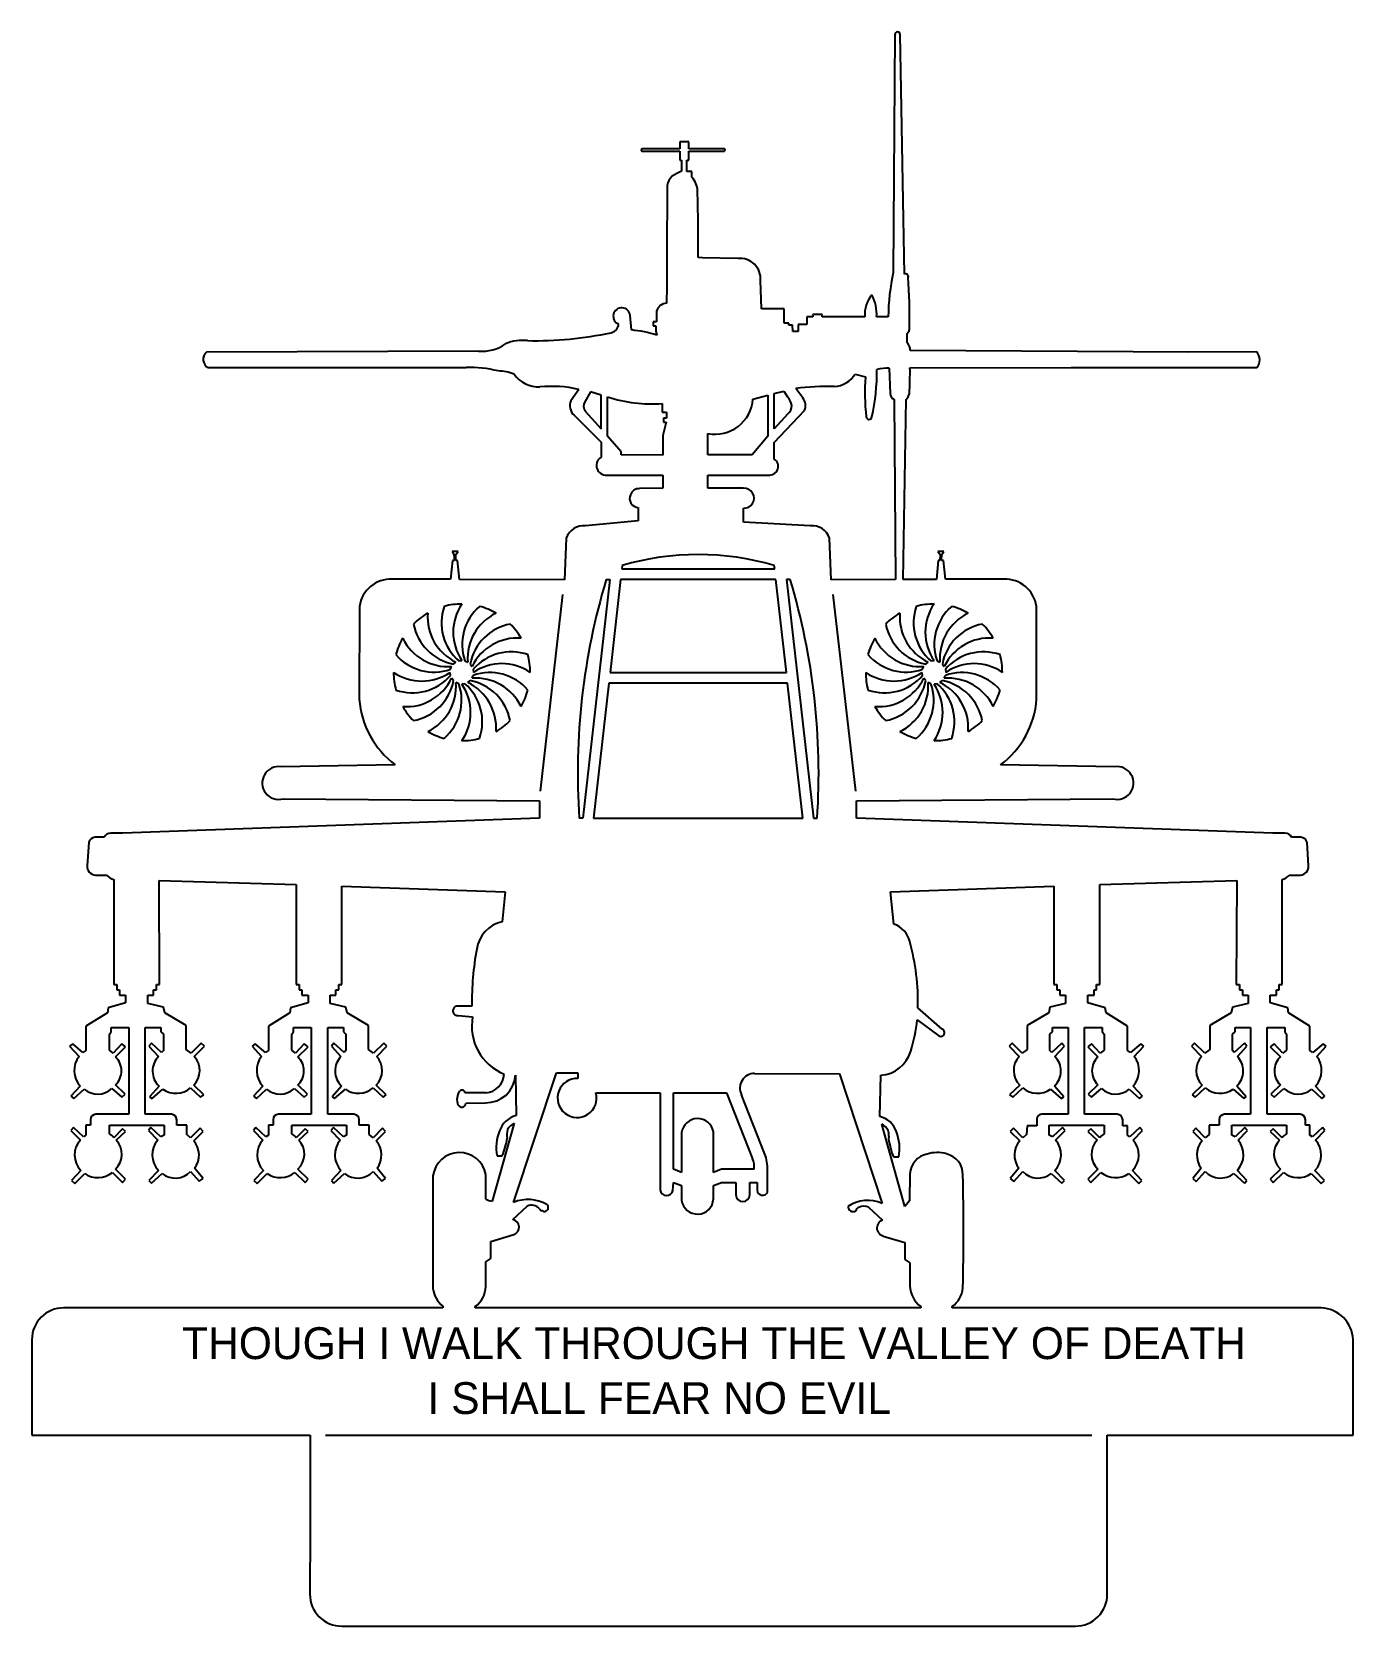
# Model space of a CAD drawing. Extents: x 0 to 10.4, y 0 to 12.5.
import ezdxf

# ---------------------------------------------------------------- set-up
doc = ezdxf.new("R2010")
doc.units = 0
doc.layers.add('WHITE', color=7, linetype='CONTINUOUS')
doc.layers.add('YELLOW', color=2, linetype='CONTINUOUS')

msp = doc.modelspace()

# ---------------------------------------------------------------- linework, layer by layer
at = {"layer": 'WHITE', "linetype": 'CONTINUOUS'}
for p, q in [((6.780213, 12.503669), (6.767931, 10.635197)), ((6.855704, 10.622298), (6.822053, 12.50395)), ((5.160535, 11.660712), (5.090709, 11.660712)), ((5.090709, 11.660712), (5.090709, 11.60715)), ((5.160535, 11.60715), (5.160535, 11.660712)), ((5.090709, 11.60715), (4.792776, 11.60715)), ((4.7943, 11.586679), (5.090709, 11.586679)), ((5.090709, 11.586679), (5.090709, 11.516854)), ((5.441804, 11.60715), (5.160535, 11.60715)), ((5.160535, 11.516854), (5.160535, 11.58724)), ((5.160535, 11.58724), (5.442642, 11.58724)), ((5.105011, 11.429922), (5.067995, 11.412816)), ((5.090709, 11.516854), (5.105011, 11.516854)), ((5.105011, 11.516854), (5.105011, 11.429922)), ((5.144831, 11.42852), (5.144831, 11.516854)), ((5.144831, 11.516854), (5.160535, 11.516854)), ((5.184651, 11.42852), (5.144831, 11.42852)), ((5.184616, 11.38446), (5.184651, 11.42852)), ((4.99227, 11.274565), (4.989476, 10.812987)), ((4.989476, 10.812987), (4.988073, 10.523588)), ((5.23596, 10.752089), (5.235966, 10.770082)), ((5.270195, 10.750246), (5.23596, 10.752089)), ((5.549479, 10.744619), (5.270195, 10.750246)), ((4.988073, 10.523588), (4.986671, 10.394032)), ((5.733443, 10.349725), (5.72475, 10.572102)), ((4.711574, 10.182872), (4.700077, 10.297005)), ((4.906735, 10.32982), (4.90675, 10.245687)), ((5.911513, 10.349725), (5.733443, 10.349725)), ((5.911513, 10.235853), (5.911513, 10.349725)), ((6.135292, 10.285507), (6.089583, 10.285507)), ((6.089583, 10.285507), (6.089583, 10.225777)), ((6.209324, 10.305698), (6.135292, 10.305698)), ((6.135292, 10.305698), (6.135292, 10.285507)), ((6.209324, 10.285507), (6.209324, 10.305698)), ((6.545552, 10.285508), (6.209324, 10.285507)), ((6.728111, 10.285507), (6.636972, 10.285507)), ((4.90675, 10.245687), (4.882634, 10.245687)), ((4.882634, 10.245687), (4.882634, 10.215682)), ((4.882634, 10.215682), (4.902544, 10.215682)), ((4.902544, 10.215682), (4.902544, 10.175861)), ((4.902544, 10.175861), (4.911237, 10.143052)), ((5.947127, 10.235592), (5.911513, 10.235853)), ((5.948529, 10.220168), (5.947127, 10.235592)), ((5.977132, 10.220168), (5.948529, 10.220168)), ((5.978534, 10.171655), (5.977132, 10.220168)), ((6.021159, 10.171655), (5.978534, 10.171655)), ((6.089583, 10.225777), (6.021159, 10.225777)), ((6.021159, 10.225777), (6.021159, 10.171655)), ((6.877857, 10.081919), (6.877857, 10.154549)), ((9.089569, 10.007606), (6.901974, 10.020506)), ((3.510234, 10.017421), (1.37092, 10.008579)), ((9.621255, 10.010691), (9.089569, 10.007606)), ((1.385043, 9.886752), (3.413181, 9.887871)), ((6.467314, 9.836827), (6.548639, 9.813832)), ((6.736522, 9.883634), (6.742412, 9.684276)), ((6.89917, 9.886463), (8.166691, 9.887024)), ((8.166691, 9.887024), (9.623765, 9.886752)), ((4.296826, 9.715684), (4.235693, 9.62707)), ((4.388244, 9.696895), (4.345339, 9.617255)), ((4.472091, 9.671377), (4.388244, 9.696895)), ((4.472091, 9.406375), (4.472091, 9.671377)), ((4.522007, 9.349168), (4.523409, 9.657075)), ((5.665019, 9.638567), (5.783359, 9.671377)), ((5.783359, 9.671377), (5.783359, 9.347766)), ((5.832994, 9.683435), (5.907587, 9.701102)), ((5.832994, 9.406375), (5.832994, 9.683435)), ((5.907587, 9.701102), (5.937032, 9.657075)), ((6.058151, 9.648643), (6.001249, 9.724097)), ((4.348144, 9.544625), (4.472091, 9.406375)), ((4.952459, 9.604355), (4.952459, 9.537334)), ((4.952459, 9.537334), (4.986671, 9.537334)), ((4.986671, 9.537334), (4.986671, 9.4891)), ((5.832994, 9.298131), (6.071075, 9.550233)), ((5.940116, 9.523032), (5.832994, 9.406375)), ((6.773812, 9.637152), (6.784756, 8.22186)), ((6.845609, 8.22214), (6.868323, 9.637165)), ((4.25981, 9.513217), (4.472091, 9.300935)), ((4.982465, 9.459095), (4.956666, 9.355057)), ((4.986671, 9.4891), (4.962555, 9.4891)), ((4.962555, 9.4891), (4.962555, 9.459095)), ((4.962555, 9.459095), (4.982465, 9.459095)), ((4.472091, 9.300935), (4.472091, 9.183998)), ((4.628849, 9.226623), (4.522007, 9.349168)), ((4.956666, 9.355057), (4.956666, 9.1983)), ((5.311403, 9.201104), (5.311403, 9.369359)), ((5.783359, 9.347766), (5.658009, 9.201104)), ((5.83299, 9.166605), (5.832994, 9.298131)), ((4.630251, 9.201104), (4.628849, 9.226623)), ((4.956666, 9.1983), (4.630251, 9.201104)), ((5.658009, 9.201104), (5.311403, 9.201104)), ((4.503499, 9.042944), (4.956666, 9.042944)), ((4.956666, 9.042944), (4.956666, 8.938907)), ((5.311403, 8.938907), (5.311403, 9.042944)), ((5.311403, 9.042944), (5.79766, 9.042944)), ((4.956666, 8.938907), (4.77439, 8.936102)), ((5.590983, 8.938962), (5.311403, 8.938907)), ((4.764294, 8.787758), (4.764294, 8.682318)), ((5.590987, 8.673905), (5.590987, 8.783271)), ((4.764294, 8.682318), (4.350948, 8.643899)), ((6.115382, 8.643898), (5.590987, 8.673905)), ((4.198677, 8.548275), (4.185777, 8.219056)), ((6.280552, 8.219056), (6.267933, 8.548275)), ((3.34927, 8.441433), (3.302158, 8.441433)), ((3.302158, 8.441433), (3.31646, 8.42012)), ((3.31646, 8.42012), (3.319264, 8.373009)), ((3.330762, 8.418718), (3.34927, 8.441433)), ((3.332164, 8.371607), (3.330762, 8.418718)), ((7.164171, 8.441433), (7.11706, 8.441433)), ((7.11706, 8.441433), (7.135848, 8.418718)), ((7.135848, 8.418718), (7.134166, 8.371607)), ((7.147065, 8.373009), (7.14987, 8.42012)), ((7.14987, 8.42012), (7.164171, 8.441433)), ((3.304963, 8.373009), (3.289259, 8.226347)), ((3.319264, 8.373009), (3.304963, 8.373009)), ((3.345063, 8.371607), (3.332164, 8.371607)), ((3.359085, 8.223542), (3.345063, 8.371607)), ((4.637542, 8.333469), (4.634457, 8.305427)), ((4.634457, 8.305427), (5.836079, 8.305427)), ((5.836079, 8.305427), (5.832994, 8.333469)), ((7.121547, 8.371607), (7.107245, 8.223542)), ((7.134166, 8.371607), (7.121547, 8.371607)), ((7.161367, 8.373009), (7.147065, 8.373009)), ((7.177071, 8.226347), (7.161367, 8.373009)), ((3.289259, 8.226347), (2.830483, 8.224945)), ((4.185777, 8.219056), (3.359085, 8.223542)), ((4.540235, 8.221299), (4.328514, 6.346658)), ((4.512192, 8.221299), (4.540235, 8.221299)), ((4.624923, 8.221299), (4.542758, 7.493035)), ((5.845613, 8.221299), (4.624923, 8.221299)), ((5.928058, 7.493035), (5.845613, 8.221299)), ((5.930301, 8.221299), (6.142022, 6.346658)), ((5.958624, 8.221299), (5.930301, 8.221299)), ((6.784756, 8.22186), (6.280552, 8.219056)), ((7.107245, 8.223542), (6.845609, 8.22214)), ((7.635846, 8.224945), (7.177071, 8.226347)), ((3.996378, 6.560342), (4.172597, 8.104642)), ((6.293732, 8.104642), (6.47012, 6.560342)), ((2.573895, 8.01098), (2.572492, 7.283277)), ((7.893837, 7.283277), (7.892435, 8.01098)), ((3.288978, 7.517152), (3.298231, 7.539314)), ((3.313095, 7.558374), (3.33216, 7.573229)), ((3.354598, 7.582491), (3.378408, 7.585558)), ((3.40227, 7.582491), (3.424704, 7.573237)), ((3.443772, 7.558373), (3.458628, 7.539309)), ((3.467883, 7.51715), (3.470974, 7.493035)), ((6.998721, 7.517152), (7.007974, 7.539314)), ((7.022557, 7.558374), (7.041896, 7.573218)), ((7.064059, 7.582491), (7.08815, 7.585558)), ((7.112012, 7.582491), (7.134446, 7.573237)), ((7.153464, 7.558384), (7.168097, 7.539305)), ((7.177339, 7.517163), (7.180714, 7.493035)), ((3.288979, 7.469199), (3.285893, 7.493035)), ((3.313087, 7.427698), (3.298232, 7.446765)), ((3.354598, 7.40386), (3.332164, 7.413114)), ((3.40227, 7.40386), (3.378434, 7.400495)), ((3.424704, 7.413114), (3.443766, 7.427704)), ((3.458622, 7.446772), (3.467889, 7.469199)), ((4.533224, 7.408908), (4.413202, 6.346658)), ((5.937312, 7.408908), (4.533224, 7.408908)), ((4.542758, 7.493035), (5.928058, 7.493035)), ((6.057334, 6.346658), (5.937312, 7.408908)), ((6.998721, 7.469199), (6.995636, 7.493035)), ((7.022557, 7.427696), (7.007975, 7.446765)), ((7.064058, 7.403853), (7.041864, 7.413111)), ((7.112012, 7.40386), (7.088176, 7.400495)), ((7.134446, 7.413114), (7.153508, 7.427703)), ((7.168097, 7.446765), (7.177351, 7.469199)), ((2.8546, 6.767015), (1.958362, 6.751311)), ((8.507962, 6.751355), (7.611729, 6.767014)), ((1.97405, 6.499264), (3.987517, 6.484907)), ((3.987517, 6.484907), (3.987517, 6.346658)), ((6.478813, 6.484907), (8.492545, 6.499209)), ((6.478813, 6.346658), (6.478813, 6.484907)), ((3.987517, 6.346658), (0.715518, 6.228319)), ((4.328514, 6.346658), (4.300471, 6.346656)), ((4.413202, 6.346658), (6.057334, 6.346658)), ((6.142022, 6.346658), (6.170345, 6.346656)), ((9.750812, 6.228319), (6.478813, 6.346658)), ((0.44631, 6.157091), (0.434813, 5.974814)), ((0.568856, 6.198313), (0.496226, 6.196911)), ((0.715518, 6.228319), (0.621295, 6.228319)), ((9.845312, 6.228348), (9.750812, 6.228319)), ((9.970384, 6.196908), (9.897474, 6.198313)), ((10.031476, 5.974811), (10.02002, 6.157091)), ((0.499029, 5.90048), (0.587364, 5.900502)), ((9.878955, 5.900511), (9.9673, 5.900502)), ((0.642887, 5.866287), (0.642888, 5.039877)), ((1.003515, 5.039877), (0.999308, 5.856475)), ((0.999308, 5.856475), (2.076701, 5.82647)), ((2.076701, 5.82647), (2.076701, 5.039877)), ((2.435925, 5.039877), (2.435925, 5.812168)), ((2.435925, 5.812168), (3.719431, 5.76758)), ((3.719431, 5.76758), (3.695595, 5.534267)), ((6.746899, 5.76758), (8.030404, 5.812168)), ((6.772979, 5.514917), (6.746899, 5.76758)), ((8.030404, 5.812168), (8.030404, 5.039877)), ((8.389909, 5.82647), (9.467302, 5.856475)), ((8.389909, 5.039877), (8.389909, 5.82647)), ((9.467302, 5.856475), (9.462815, 5.039877)), ((9.823442, 5.039877), (9.823442, 5.86629)), ((0.642888, 5.039877), (0.667005, 5.039877)), ((0.667005, 5.039877), (0.667005, 4.999777)), ((0.979118, 4.999777), (0.979118, 5.039877)), ((0.979118, 5.039877), (1.003515, 5.039877)), ((2.076701, 5.039877), (2.100818, 5.039877)), ((2.100818, 5.039877), (2.100818, 4.999777)), ((2.412931, 4.999777), (2.412931, 5.039877)), ((2.412931, 5.039877), (2.435925, 5.039877)), ((8.030404, 5.039877), (8.053399, 5.039877)), ((8.053399, 5.039877), (8.053399, 4.999777)), ((8.365512, 4.999777), (8.365512, 5.039877)), ((8.365512, 5.039877), (8.389909, 5.039877)), ((9.462815, 5.039877), (9.487212, 5.039877)), ((9.487212, 5.039877), (9.487212, 4.999777)), ((9.799325, 4.999777), (9.799325, 5.039877)), ((9.799325, 5.039877), (9.823442, 5.039877)), ((0.73683, 4.895739), (0.598581, 4.857321)), ((0.667005, 4.999777), (0.687195, 4.999777)), ((0.687195, 4.999777), (0.687195, 4.95575)), ((0.687195, 4.95575), (0.73683, 4.95575)), ((0.73683, 4.95575), (0.73683, 4.895739)), ((0.910694, 4.891533), (0.910694, 4.95575)), ((0.910694, 4.95575), (0.955001, 4.95575)), ((1.03324, 4.861808), (0.910694, 4.891533)), ((0.955001, 4.95575), (0.955001, 4.999777)), ((0.955001, 4.999777), (0.979118, 4.999777)), ((2.170643, 4.895739), (2.032394, 4.857321)), ((2.100818, 4.999777), (2.120728, 4.999777)), ((2.120728, 4.999777), (2.120728, 4.95575)), ((2.120728, 4.95575), (2.170643, 4.95575)), ((2.170643, 4.95575), (2.170643, 4.895739)), ((2.344507, 4.891533), (2.344507, 4.95575)), ((2.344507, 4.95575), (2.388814, 4.95575)), ((2.467053, 4.861808), (2.344507, 4.891533)), ((2.388814, 4.95575), (2.388814, 4.999777)), ((2.388814, 4.999777), (2.412931, 4.999777)), ((8.121823, 4.891533), (7.999277, 4.861808)), ((8.053399, 4.999777), (8.077796, 4.999777)), ((8.077796, 4.999777), (8.077796, 4.95575)), ((8.077796, 4.95575), (8.121823, 4.95575)), ((8.121823, 4.95575), (8.121823, 4.891533)), ((8.295686, 4.895739), (8.295686, 4.95575)), ((8.295686, 4.95575), (8.345602, 4.95575)), ((8.433936, 4.857321), (8.295686, 4.895739)), ((8.345602, 4.95575), (8.345602, 4.999777)), ((8.345602, 4.999777), (8.365512, 4.999777)), ((9.555636, 4.891533), (9.43309, 4.861808)), ((9.487212, 4.999777), (9.511329, 4.999777)), ((9.511329, 4.999777), (9.511329, 4.95575)), ((9.511329, 4.95575), (9.555636, 4.95575)), ((9.555636, 4.95575), (9.555636, 4.891533)), ((9.729499, 4.895739), (9.729499, 4.95575)), ((9.729499, 4.95575), (9.779415, 4.95575)), ((9.867749, 4.857321), (9.729499, 4.895739)), ((9.779415, 4.95575), (9.779415, 4.999777)), ((9.779415, 4.999777), (9.799325, 4.999777)), ((0.592972, 4.8175), (0.424717, 4.713463)), ((0.598581, 4.857321), (0.592972, 4.8175)), ((1.043335, 4.8175), (1.03324, 4.861808)), ((1.21159, 4.717669), (1.043335, 4.8175)), ((2.026785, 4.8175), (1.85853, 4.713463)), ((2.032394, 4.857321), (2.026785, 4.8175)), ((2.477148, 4.8175), (2.467053, 4.861808)), ((2.645123, 4.717669), (2.477148, 4.8175)), ((3.457486, 4.871622), (3.34927, 4.871622)), ((3.34927, 4.79759), (3.463122, 4.787495)), ((6.956096, 4.763378), (7.125753, 4.638028)), ((7.151272, 4.690748), (6.961705, 4.857321)), ((7.989462, 4.8175), (7.821207, 4.717669)), ((7.999277, 4.861808), (7.989462, 4.8175)), ((8.439544, 4.8175), (8.433936, 4.857321)), ((8.607799, 4.713463), (8.439544, 4.8175)), ((9.422995, 4.8175), (9.25474, 4.717669)), ((9.43309, 4.861808), (9.422995, 4.8175)), ((9.873357, 4.8175), (9.867749, 4.857321)), ((10.041612, 4.713463), (9.873357, 4.8175)), ((0.424717, 4.713463), (0.424717, 4.521091)), ((0.608676, 4.649245), (0.622978, 4.669156)), ((0.608676, 4.525298), (0.608676, 4.649245)), ((0.622978, 4.669156), (0.622978, 4.703367)), ((0.622978, 4.703367), (0.761227, 4.703367)), ((0.761227, 4.703367), (0.761227, 4.020813)), ((0.890784, 4.020813), (0.890784, 4.703367)), ((0.890784, 4.703367), (1.013329, 4.703367)), ((1.013329, 4.703367), (1.013329, 4.669156)), ((1.013329, 4.669156), (1.03324, 4.649245)), ((1.03324, 4.649245), (1.03324, 4.521091)), ((1.21159, 4.530906), (1.21159, 4.717669)), ((1.85853, 4.713463), (1.85853, 4.521091)), ((2.042489, 4.649245), (2.05651, 4.669156)), ((2.042489, 4.525298), (2.042489, 4.649245)), ((2.05651, 4.669156), (2.05651, 4.703367)), ((2.05651, 4.703367), (2.19476, 4.703367)), ((2.19476, 4.703367), (2.19476, 4.020813)), ((2.324597, 4.020813), (2.324597, 4.703367)), ((2.324597, 4.703367), (2.447142, 4.703367)), ((2.447142, 4.703367), (2.447142, 4.669156)), ((2.447142, 4.669156), (2.467053, 4.649245)), ((2.467053, 4.649245), (2.467053, 4.521091)), ((2.645123, 4.530906), (2.645123, 4.717669)), ((7.821207, 4.717669), (7.821207, 4.530906)), ((7.999277, 4.649245), (8.019187, 4.669156)), ((7.999277, 4.521091), (7.999277, 4.649245)), ((8.019187, 4.669156), (8.019187, 4.703367)), ((8.019187, 4.703367), (8.141733, 4.703367)), ((8.141733, 4.703367), (8.141733, 4.020813)), ((8.27157, 4.020813), (8.27157, 4.703367)), ((8.27157, 4.703367), (8.409819, 4.703367)), ((8.409819, 4.703367), (8.409819, 4.669156)), ((8.409819, 4.669156), (8.424121, 4.649245)), ((8.424121, 4.649245), (8.424121, 4.525298)), ((8.607799, 4.521091), (8.607799, 4.713463)), ((9.25474, 4.717669), (9.25474, 4.530906)), ((9.43309, 4.649245), (9.453, 4.669156)), ((9.43309, 4.521091), (9.43309, 4.649245)), ((9.453, 4.669156), (9.453, 4.703367)), ((9.453, 4.703367), (9.575546, 4.703367)), ((9.575546, 4.703367), (9.575546, 4.020813)), ((9.705102, 4.020813), (9.705102, 4.703367)), ((9.705102, 4.703367), (9.843352, 4.703367)), ((9.843352, 4.703367), (9.843352, 4.669156)), ((9.843352, 4.669156), (9.857654, 4.649245)), ((9.857654, 4.649245), (9.857654, 4.525298)), ((10.041612, 4.521091), (10.041612, 4.713463)), ((0.32068, 4.575213), (0.296563, 4.555303)), ((0.296563, 4.555303), (0.370595, 4.475382)), ((0.400601, 4.505387), (0.32068, 4.575213)), ((0.424717, 4.521091), (0.400601, 4.505387)), ((0.638682, 4.501181), (0.608676, 4.525298)), ((0.707105, 4.575213), (0.638682, 4.501181)), ((0.65719, 4.471175), (0.73683, 4.549694)), ((0.73683, 4.549694), (0.707105, 4.575213)), ((0.939297, 4.57942), (0.919387, 4.555303)), ((0.919387, 4.555303), (0.994821, 4.475382)), ((1.019218, 4.505387), (0.939297, 4.57942)), ((1.03324, 4.521091), (1.019218, 4.505387)), ((1.25141, 4.501181), (1.21159, 4.530906)), ((1.331331, 4.57942), (1.25141, 4.501181)), ((1.275527, 4.475382), (1.355448, 4.555303)), ((1.355448, 4.555303), (1.331331, 4.57942)), ((1.754493, 4.575213), (1.730376, 4.555303)), ((1.730376, 4.555303), (1.804408, 4.475382)), ((1.834414, 4.505387), (1.754493, 4.575213)), ((1.85853, 4.521091), (1.834414, 4.505387)), ((2.072214, 4.501181), (2.042489, 4.525298)), ((2.140638, 4.575213), (2.072214, 4.501181)), ((2.090722, 4.471175), (2.170643, 4.549694)), ((2.170643, 4.549694), (2.140638, 4.575213)), ((2.37311, 4.57942), (2.35292, 4.555303)), ((2.35292, 4.555303), (2.428634, 4.475382)), ((2.452751, 4.505387), (2.37311, 4.57942)), ((2.467053, 4.521091), (2.452751, 4.505387)), ((2.685223, 4.501181), (2.645123, 4.530906)), ((2.764864, 4.57942), (2.685223, 4.501181)), ((2.70934, 4.475382), (2.789261, 4.555303)), ((2.789261, 4.555303), (2.764864, 4.57942)), ((7.701466, 4.57942), (7.677349, 4.555303)), ((7.677349, 4.555303), (7.75699, 4.475382)), ((7.781387, 4.501181), (7.701466, 4.57942)), ((7.821207, 4.530906), (7.781387, 4.501181)), ((8.013579, 4.505387), (7.999277, 4.521091)), ((8.0935, 4.57942), (8.013579, 4.505387)), ((8.037695, 4.475382), (8.11341, 4.555303)), ((8.11341, 4.555303), (8.0935, 4.57942)), ((8.325692, 4.575213), (8.295686, 4.549694)), ((8.295686, 4.549694), (8.375607, 4.471175)), ((8.394115, 4.501181), (8.325692, 4.575213)), ((8.424121, 4.525298), (8.394115, 4.501181)), ((8.632196, 4.505387), (8.607799, 4.521091)), ((8.711837, 4.575213), (8.632196, 4.505387)), ((8.661914, 4.475376), (8.736234, 4.555303)), ((8.736234, 4.555303), (8.711837, 4.575213)), ((9.135279, 4.57942), (9.110882, 4.555303)), ((9.110882, 4.555303), (9.190803, 4.475382)), ((9.214919, 4.501181), (9.135279, 4.57942)), ((9.25474, 4.530906), (9.214919, 4.501181)), ((9.447392, 4.505387), (9.43309, 4.521091)), ((9.527032, 4.57942), (9.447392, 4.505387)), ((9.471508, 4.475382), (9.546943, 4.555303)), ((9.546943, 4.555303), (9.527032, 4.57942)), ((9.759505, 4.575213), (9.729499, 4.549694)), ((9.729499, 4.549694), (9.80914, 4.471175)), ((9.827648, 4.501181), (9.759505, 4.575213)), ((9.857654, 4.525298), (9.827648, 4.501181)), ((10.065729, 4.505387), (10.041612, 4.521091)), ((10.14565, 4.575213), (10.065729, 4.505387)), ((10.095729, 4.475378), (10.169767, 4.555303)), ((10.169767, 4.555303), (10.14565, 4.575213)), ((3.783926, 3.328171), (4.12156, 4.347228)), ((3.799618, 4.327319), (3.803839, 4.010998)), ((4.12156, 4.347228), (4.289815, 4.347228)), ((4.289815, 4.347228), (4.289815, 4.30292)), ((5.67848, 4.341339), (6.34477, 4.339937)), ((6.34477, 4.339937), (6.680999, 3.31975)), ((6.661088, 4.003704), (6.669782, 4.327317)), ((0.380677, 4.243177), (0.306658, 4.164671)), ((0.306658, 4.164671), (0.330775, 4.144761)), ((0.330775, 4.144761), (0.410696, 4.219073)), ((0.628563, 4.223305), (0.707105, 4.154856)), ((0.732624, 4.178973), (0.65719, 4.253005)), ((0.707105, 4.154856), (0.732624, 4.178973)), ((0.999028, 4.24319), (0.924996, 4.159062)), ((0.924996, 4.159062), (0.944906, 4.144761)), ((0.944906, 4.144761), (1.029033, 4.219073)), ((1.247201, 4.228892), (1.325442, 4.154856)), ((1.351242, 4.174766), (1.27132, 4.248798)), ((1.325442, 4.154856), (1.351242, 4.174766)), ((1.81449, 4.243177), (1.740191, 4.164671)), ((1.740191, 4.164671), (1.764588, 4.144761)), ((1.764588, 4.144761), (1.844229, 4.219073)), ((2.062395, 4.223284), (2.140638, 4.154856)), ((2.166437, 4.178973), (2.090722, 4.253005)), ((2.140638, 4.154856), (2.166437, 4.178973)), ((2.432841, 4.24319), (2.358809, 4.159062)), ((2.358809, 4.159062), (2.378719, 4.144761)), ((2.378719, 4.144761), (2.462846, 4.219073)), ((2.680721, 4.228906), (2.759255, 4.154856)), ((2.784774, 4.174766), (2.705133, 4.248798)), ((2.759255, 4.154856), (2.784774, 4.174766)), ((3.56716, 4.189068), (3.403392, 4.189068)), ((4.432253, 4.189063), (4.936756, 4.189068)), ((4.936756, 4.189068), (4.936756, 3.426592)), ((5.040793, 3.589519), (5.040793, 4.189068)), ((5.040793, 4.189068), (5.458346, 4.189068)), ((5.458346, 4.189068), (5.663056, 3.671403)), ((5.758955, 3.708698), (5.574722, 4.175047)), ((7.761196, 4.248798), (7.681556, 4.174766)), ((7.681556, 4.174766), (7.707074, 4.154856)), ((7.707074, 4.154856), (7.785593, 4.228888)), ((8.003483, 4.219073), (8.087611, 4.144761)), ((8.107521, 4.159062), (8.033489, 4.24319)), ((8.087611, 4.144761), (8.107521, 4.159062)), ((8.375607, 4.253005), (8.299893, 4.178973)), ((8.299893, 4.178973), (8.325692, 4.154856)), ((8.325692, 4.154856), (8.40393, 4.22328)), ((8.622101, 4.219073), (8.702022, 4.144761)), ((8.726139, 4.164671), (8.652106, 4.24319)), ((8.702022, 4.144761), (8.726139, 4.164671)), ((9.195009, 4.248798), (9.115088, 4.174766)), ((9.115088, 4.174766), (9.140887, 4.154856)), ((9.140887, 4.154856), (9.219126, 4.228888)), ((9.437296, 4.219073), (9.521424, 4.144761)), ((9.541334, 4.159062), (9.467302, 4.24319)), ((9.521424, 4.144761), (9.541334, 4.159062)), ((9.80914, 4.253005), (9.733706, 4.178973)), ((9.733706, 4.178973), (9.759505, 4.154856)), ((9.759505, 4.154856), (9.837743, 4.22328)), ((10.055914, 4.219073), (10.135555, 4.144761)), ((10.159952, 4.164671), (10.085639, 4.24319)), ((10.135555, 4.144761), (10.159952, 4.164671)), ((0.761227, 4.020813), (0.502675, 4.020813)), ((1.095774, 4.020813), (0.890784, 4.020813)), ((2.19476, 4.020813), (1.936769, 4.020813)), ((2.529587, 4.020813), (2.324597, 4.020813)), ((3.408995, 4.109147), (3.564356, 4.111951)), ((8.141733, 4.020813), (7.945155, 4.020813)), ((8.526196, 4.020813), (8.27157, 4.020813)), ((9.575546, 4.020813), (9.371116, 4.020813)), ((9.963935, 4.020813), (9.705102, 4.020813)), ((0.326569, 3.916775), (0.306658, 3.892659)), ((0.306658, 3.892659), (0.380691, 3.818346)), ((0.404807, 3.842743), (0.326569, 3.916775)), ((0.460612, 3.936685), (0.424717, 3.936685)), ((0.424717, 3.936685), (0.424717, 3.857045)), ((0.460612, 3.978749), (0.460612, 3.936685)), ((0.608672, 3.866852), (0.608676, 3.936685)), ((0.608676, 3.936685), (1.039129, 3.936685)), ((0.712714, 3.90696), (0.642888, 3.837135)), ((0.662798, 3.818346), (0.73683, 3.88677)), ((0.73683, 3.88677), (0.712714, 3.90696)), ((0.935091, 3.916775), (0.915181, 3.892659)), ((0.915181, 3.892659), (0.989213, 3.818346)), ((1.013329, 3.842743), (0.935091, 3.916775)), ((1.039129, 3.936685), (1.039129, 3.857045)), ((1.137838, 3.936685), (1.137838, 3.978749)), ((1.217198, 3.936685), (1.137838, 3.936685)), ((1.217198, 3.862653), (1.217198, 3.936685)), ((1.321236, 3.912569), (1.247204, 3.837135)), ((1.27132, 3.812738), (1.345353, 3.88677)), ((1.345353, 3.88677), (1.321236, 3.912569)), ((1.760101, 3.916775), (1.740191, 3.892659)), ((1.740191, 3.892659), (1.814504, 3.818346)), ((1.83862, 3.842743), (1.760101, 3.916775)), ((1.894705, 3.936685), (1.85853, 3.936685)), ((1.85853, 3.936685), (1.85853, 3.857045)), ((1.894705, 3.978749), (1.894705, 3.936685)), ((2.042485, 3.866852), (2.042489, 3.936685)), ((2.042489, 3.936685), (2.472661, 3.936685)), ((2.146527, 3.90696), (2.076701, 3.837135)), ((2.096604, 3.818339), (2.170643, 3.88677)), ((2.170643, 3.88677), (2.146527, 3.90696)), ((2.368623, 3.916775), (2.348713, 3.892659)), ((2.348713, 3.892659), (2.423026, 3.818346)), ((2.447142, 3.842743), (2.368623, 3.916775)), ((2.472661, 3.936685), (2.472661, 3.857045)), ((2.571651, 3.936685), (2.571651, 3.978749)), ((2.651011, 3.936685), (2.571651, 3.936685)), ((2.651011, 3.862653), (2.651011, 3.936685)), ((2.755049, 3.912569), (2.680736, 3.837135)), ((2.705133, 3.812738), (2.779166, 3.88677)), ((2.779166, 3.88677), (2.755049, 3.912569)), ((3.789533, 3.950995), (3.615673, 3.337698)), ((5.354589, 3.564001), (5.354589, 3.883685)), ((6.859349, 3.295353), (6.676793, 3.943976)), ((7.711561, 3.912569), (7.687164, 3.88677)), ((7.687164, 3.88677), (7.761196, 3.812738)), ((7.785593, 3.837135), (7.711561, 3.912569)), ((7.821207, 3.931077), (7.815599, 3.862653)), ((7.895239, 3.931077), (7.821207, 3.931077)), ((7.894679, 3.976225), (7.895239, 3.931077)), ((7.993669, 3.857045), (7.993669, 3.936685)), ((7.993669, 3.936685), (8.424121, 3.936685)), ((8.097706, 3.916775), (8.019187, 3.842743)), ((8.043561, 3.818326), (8.117616, 3.892659)), ((8.117616, 3.892659), (8.097706, 3.916775)), ((8.320083, 3.90696), (8.295686, 3.88677)), ((8.295686, 3.88677), (8.369718, 3.818346)), ((8.389904, 3.837138), (8.320083, 3.90696)), ((8.424121, 3.936685), (8.424121, 3.86686)), ((8.572185, 3.931077), (8.571064, 3.977347)), ((8.607799, 3.931077), (8.572185, 3.931077)), ((8.607799, 3.857045), (8.607799, 3.931077)), ((8.706228, 3.916775), (8.627709, 3.842743)), ((8.652094, 3.818334), (8.726139, 3.892659)), ((8.726139, 3.892659), (8.706228, 3.916775)), ((9.145094, 3.912569), (9.120977, 3.88677)), ((9.120977, 3.88677), (9.195009, 3.812738)), ((9.219126, 3.837135), (9.145094, 3.912569)), ((9.329052, 3.936685), (9.249131, 3.936685)), ((9.249131, 3.936685), (9.249131, 3.862653)), ((9.329052, 3.978749), (9.329052, 3.936685)), ((9.427201, 3.857045), (9.427201, 3.936685)), ((9.427201, 3.936685), (9.857654, 3.936685)), ((9.531239, 3.916775), (9.453, 3.842743)), ((9.477117, 3.818346), (9.551429, 3.892659)), ((9.551429, 3.892659), (9.531239, 3.916775)), ((9.753616, 3.90696), (9.729499, 3.88677)), ((9.729499, 3.88677), (9.803531, 3.818346)), ((9.823437, 3.837138), (9.753616, 3.90696)), ((9.857654, 3.936685), (9.857654, 3.86686)), ((10.005998, 3.936685), (10.005998, 3.978749)), ((10.041612, 3.936685), (10.005998, 3.936685)), ((10.041612, 3.857045), (10.041612, 3.936685)), ((10.139761, 3.916775), (10.061522, 3.842743)), ((10.085639, 3.818346), (10.159952, 3.892659)), ((10.159952, 3.892659), (10.139761, 3.916775)), ((0.424717, 3.857045), (0.404807, 3.842743)), ((1.039129, 3.857045), (1.013329, 3.842743)), ((1.247204, 3.837135), (1.217198, 3.862653)), ((1.85853, 3.857045), (1.83862, 3.842743)), ((2.472661, 3.857045), (2.447142, 3.842743)), ((2.680736, 3.837135), (2.651011, 3.862653)), ((5.104976, 3.877801), (5.105011, 3.564001)), ((6.732312, 3.848352), (6.730884, 3.825636)), ((6.730884, 3.825636), (6.736523, 3.798436)), ((6.736523, 3.798436), (6.745216, 3.760018)), ((6.745216, 3.760018), (6.756714, 3.718795)), ((7.815599, 3.862653), (7.785593, 3.837135)), ((8.019187, 3.842743), (7.993669, 3.857045)), ((8.627709, 3.842743), (8.607799, 3.857045)), ((9.249131, 3.862653), (9.219126, 3.837135)), ((9.453, 3.842743), (9.427201, 3.857045)), ((10.061522, 3.842743), (10.041612, 3.857045)), ((3.655494, 3.694398), (3.695595, 3.694398)), ((6.756714, 3.718795), (6.770735, 3.685985)), ((6.770735, 3.685985), (6.810836, 3.685985)), ((0.384897, 3.580546), (0.310865, 3.500625)), ((0.336383, 3.476508), (0.414902, 3.556149)), ((0.632786, 3.564849), (0.712714, 3.486323)), ((0.73683, 3.51072), (0.65719, 3.590361)), ((0.712714, 3.486323), (0.73683, 3.51072)), ((0.994792, 3.580518), (0.919387, 3.500625)), ((0.939297, 3.480714), (1.023425, 3.556149)), ((1.247176, 3.570477), (1.315628, 3.496418)), ((1.345353, 3.516328), (1.278331, 3.597371)), ((1.315628, 3.496418), (1.345353, 3.516328)), ((1.81871, 3.580546), (1.744397, 3.500625)), ((1.770197, 3.476508), (1.848435, 3.556149)), ((2.066606, 3.564842), (2.146527, 3.486323)), ((2.170643, 3.51072), (2.090722, 3.590361)), ((2.146527, 3.486323), (2.170643, 3.51072)), ((2.428605, 3.580518), (2.35292, 3.500625)), ((2.37311, 3.480714), (2.456957, 3.556149)), ((2.680708, 3.570477), (2.74916, 3.496418)), ((2.779166, 3.516328), (2.711864, 3.597371)), ((2.74916, 3.496418), (2.779166, 3.516328)), ((3.150959, 3.537928), (3.151009, 2.6529)), ((3.56716, 3.353401), (3.56716, 3.548016)), ((5.105011, 3.564001), (5.040793, 3.589519)), ((5.418806, 3.589519), (5.354589, 3.564001)), ((5.522003, 3.5898), (5.418806, 3.589519)), ((5.675948, 3.5898), (5.522003, 3.5898)), ((5.778836, 3.409502), (5.778872, 3.584752)), ((6.899143, 3.553346), (6.896366, 3.341063)), ((7.754466, 3.597371), (7.687164, 3.516328)), ((7.687164, 3.516328), (7.714085, 3.493614)), ((7.714085, 3.493614), (7.785593, 3.57045)), ((8.009372, 3.556149), (8.0935, 3.480714)), ((8.11341, 3.500625), (8.037695, 3.580546)), ((8.375601, 3.590353), (8.295686, 3.51072)), ((8.295686, 3.51072), (8.320083, 3.486323)), ((8.320083, 3.486323), (8.399724, 3.564842)), ((8.617886, 3.556161), (8.696133, 3.476508)), ((8.721932, 3.500625), (8.64762, 3.580546)), ((9.188279, 3.597371), (9.120977, 3.516328)), ((9.120977, 3.516328), (9.147898, 3.493614)), ((9.147898, 3.493614), (9.219126, 3.57045)), ((9.442905, 3.556149), (9.527032, 3.480714)), ((9.546943, 3.500625), (9.471508, 3.580546)), ((9.80914, 3.590361), (9.729499, 3.51072)), ((9.729499, 3.51072), (9.753616, 3.486323)), ((9.753616, 3.486323), (9.833537, 3.564842)), ((10.051427, 3.556149), (10.129946, 3.476508)), ((10.155465, 3.500625), (10.081433, 3.580546)), ((0.310865, 3.500625), (0.336383, 3.476508)), ((0.919387, 3.500625), (0.939297, 3.480714)), ((1.744397, 3.500625), (1.770197, 3.476508)), ((2.35292, 3.500625), (2.37311, 3.480714)), ((5.036587, 3.422386), (5.040793, 3.486323)), ((5.040793, 3.486323), (5.105011, 3.460804)), ((5.105011, 3.460804), (5.105011, 3.346671)), ((5.354584, 3.356206), (5.354589, 3.460804)), ((5.354589, 3.460804), (5.418806, 3.486323)), ((5.418806, 3.486323), (5.531257, 3.486323)), ((5.531257, 3.486323), (5.531257, 3.389015)), ((5.639725, 3.389015), (5.639781, 3.486323)), ((5.639781, 3.486323), (5.699231, 3.486323)), ((5.699231, 3.486323), (5.699231, 3.423788)), ((8.0935, 3.480714), (8.11341, 3.500625)), ((8.696133, 3.476508), (8.721932, 3.500625)), ((9.527032, 3.480714), (9.546943, 3.500625)), ((10.129946, 3.476508), (10.155465, 3.500625)), ((3.779725, 3.1944), (3.89077, 3.298438)), ((6.574157, 3.291147), (6.683803, 3.189914)), ((6.896366, 3.341063), (6.859349, 3.295353)), ((3.605852, 3.020536), (3.786727, 3.07608)), ((3.605859, 2.887896), (3.605852, 3.020536)), ((6.706798, 3.057553), (6.859349, 3.013246)), ((6.859349, 3.013246), (6.859349, 2.879203)), ((3.56716, 2.862097), (3.605859, 2.887896)), ((3.567141, 2.668604), (3.56716, 2.862097)), ((6.859349, 2.879203), (6.89917, 2.855086)), ((6.89917, 2.855086), (6.89917, 2.67281)), ((3.228283, 2.513555), (3.228283, 2.500033)), ((3.484006, 2.500033), (3.484006, 2.509957)), ((6.984747, 2.509982), (6.984747, 2.500033)), ((7.230781, 2.500033), (7.230781, 2.510002)), ((3.228283, 2.500033), (0.25, 2.5)), ((6.984747, 2.500033), (3.484006, 2.500033)), ((10.130983, 2.500033), (7.230781, 2.500033)), ((0, 2.25), (0, 1.5)), ((10.380983, 1.5), (10.380983, 2.25)), ((0, 1.5), (2.186511, 1.5)), ((2.186511, 1.5), (2.186511, 0.75)), ((2.306511, 1.5), (8.328408, 1.5)), ((8.448408, 0.75), (8.448408, 1.5)), ((8.448408, 1.5), (10.380983, 1.5)), ((2.186511, 0.75), (2.184669, 0.250923)), ((8.449376, 0.250485), (8.448408, 0.75)), ((2.434667, 0), (8.199377, 0))]:
    msp.add_line(p, q, dxfattribs=at)
for centre, radius, start, end in [((6.801133, 12.503781), 0.02092, 0.460814, 180.307898), ((4.799644, 11.597369), 0.011951, 125.073261, 243.439314), ((5.430464, 11.5967), 0.015421, -37.840523, 42.660785), ((5.114657, 11.297393), 0.124498, 112.012301, 190.5657), ((5.061545, 11.268682), 0.16897, 2.471668, 43.250957), ((-18.711485, 10.757575), 23.947454, 0.029923, 1.240387), ((5.564908, 10.585001), 0.160362, -4.6139, 95.52113), ((8.53416, 10.25696), 1.806275, 167.912698, 179.094431), ((6.864691, 10.601879), 0.022309, -14.69869, 113.756312), ((0.675418, 10.240016), 6.221058, -0.353259, 3.28241), ((6.771969, 10.308895), 0.227621, 139.0863, 185.8973), ((6.32514, 10.308781), 0.3127, -4.268316, 28.495926), ((4.634177, 10.291116), 0.066162, 5.106485, 247.5671), ((4.995925, 10.30065), 0.093839, 95.659482, 161.8899), ((3.94607, 13.031261), 2.932687, -90.9983, -78.1038), ((4.54028, 10.229429), 0.068651, -81.344211, 0.442989), ((4.5907, 9.056325), 1.133013, 73.566239, 83.875804), ((6.83355, 10.199137), 0.062858, -45.180743, 2.300742), ((3.541289, 10.320226), 0.304393, -95.855744, -53.788801), ((3.857208, 9.736382), 0.364599, 84.054354, 111.917566), ((6.822331, 10.024672), 0.079752, -2.994688, 45.87397), ((1.419503, 9.952479), 0.074213, 130.892652, 242.332191), ((9.557931, 9.947414), 0.089521, -42.658216, 44.97868), ((3.444415, 9.007058), 0.881367, 75.654842, 92.030889), ((3.652745, 9.463021), 0.398049, 69.900166, 88.554633), ((3.981179, 9.967057), 0.231703, -145.8022, -87.3225), ((6.293179, 9.940862), 0.202846, -86.673838, -30.855691), ((8.225241, 9.695182), 1.680796, 175.952039, 186.619106), ((4.946558, 9.860885), 1.692976, -12.326058, 0.381618), ((6.72755, 9.543503), 0.340249, 88.48888, 104.9983), ((4.094067, 9.847577), 2.805372, -3.337074, 0.794211), ((4.083887, 8.799545), 0.94056, 76.915028, 95.606181), ((4.871014, 10.713757), 1.112387, -108.209077, -85.801225), ((5.821042, 9.556316), 0.153642, 12.149343, 40.980698), ((6.253631, 7.590343), 2.148628, 88.63145, 96.745659), ((5.98504, 9.588988), 0.09436, -24.249484, 39.21318), ((6.80046, 9.688931), 0.058234, -175.4151, -117.2321), ((6.808856, 9.701367), 0.087511, -47.192903, -11.262087), ((4.325694, 9.586653), 0.09866, 155.816953, 228.102572), ((4.396133, 9.582847), 0.061351, 145.88623, 218.53596), ((5.368697, 9.66095), 0.297166, -101.116237, -4.319687), ((5.87338, 9.594881), 0.098062, -47.112934, -3.642489), ((6.578195, 9.503122), 0.022609, -175.732103, -9.2759), ((4.512068, 9.118876), 0.076413, 121.544252, 263.561602), ((5.797156, 9.109966), 0.067023, -89.568492, 57.67962), ((4.770003, 8.865997), 0.070243, 86.419891, 162.097928), ((5.596483, 8.861117), 0.07804, -94.038677, 94.04156), ((4.766847, 8.857954), 0.070243, 155.045691, 267.917548), ((4.336571, 8.497744), 0.146861, 84.382163, 159.874874), ((6.130188, 8.498022), 0.146625, 20.043024, 95.79562), ((5.235268, 6.255023), 2.162686, 73.955662, 106.044336), ((2.819225, 7.977612), 0.247589, 87.393664, 172.254423), ((9.571366, 6.700642), 5.282768, 163.270575, 183.842127), ((0.861338, 6.69634), 5.32051, -3.76841, 16.65565), ((7.647062, 7.97756), 0.247638, 7.755975, 92.595937), ((3.279729, 7.334532), 0.709091, -175.854906, -126.836989), ((7.186706, 7.334474), 0.708982, -53.167079, -4.141026), ((1.939181, 6.623606), 0.129138, 81.458161, 285.6652), ((8.526756, 6.623662), 0.129069, -105.37085, 98.37295), ((0.502366, 6.138019), 0.059212, 95.9523, 161.210128), ((0.614731, 6.178964), 0.049789, 82.424421, 157.131314), ((9.85154, 6.178852), 0.049886, 22.961763, 97.172461), ((9.963935, 6.138022), 0.059238, 18.778033, 83.749379), ((0.503517, 5.969262), 0.068928, 175.379607, 266.2666), ((0.668799, 5.970496), 0.107382, -139.320805, -103.9637), ((9.797474, 5.970552), 0.107447, -76.014531, -40.682299), ((9.962532, 5.969486), 0.069149, -86.04682, 4.41618), ((3.752398, 5.281321), 0.259245, 102.656806, 171.602834), ((6.712693, 5.334804), 0.189935, 12.993235, 71.494086), ((5.582294, 4.914527), 2.125241, 169.0237, 181.1568), ((5.155487, 4.899328), 1.806706, -1.332303, 15.34731), ((3.342717, 4.831875), 0.034905, 150.790179, 280.819797), ((3.345051, 4.836973), 0.034905, 83.059043, 160.003359), ((3.863845, 4.714278), 0.407356, 169.645636, 247.79502), ((5.739996, 4.887972), 1.222466, -17.671342, -5.849723), ((7.141803, 4.662796), 0.029513, -122.944446, 71.286531), ((6.651552, 4.590356), 0.263669, -86.035354, -16.179708), ((0.514005, 4.365287), 0.180796, 142.486676, 222.4853), ((0.553152, 4.36209), 0.150743, -46.356737, 46.35674), ((1.11045, 4.361343), 0.162404, 135.396576, 226.679132), ((1.153249, 4.364321), 0.165186, -44.374944, 42.24787), ((1.947818, 4.365287), 0.180796, 142.486676, 222.4853), ((1.986685, 4.36209), 0.150743, -46.356752, 46.35675), ((2.544263, 4.361343), 0.162404, 135.396576, 226.679132), ((2.587062, 4.364321), 0.165186, -44.374944, 42.24787), ((7.879529, 4.364326), 0.165376, 137.814258, 224.312817), ((7.921974, 4.361344), 0.162468, -46.655881, 44.580173), ((8.479645, 4.36209), 0.150743, 133.643248, 226.3568), ((8.518848, 4.365119), 0.180622, -42.457988, 37.62054), ((9.313342, 4.364326), 0.165376, 137.814258, 224.312817), ((9.355787, 4.361344), 0.162468, -46.655881, 44.580173), ((9.913178, 4.36209), 0.150743, 133.643248, 226.3568), ((9.952549, 4.365287), 0.180612, -42.533399, 37.55658), ((3.569291, 4.342741), 0.230843, -91.225094, -3.8307), ((3.5551, 4.343526), 0.154928, -85.535517, -2.365133), ((4.283926, 4.149528), 0.153505, 87.801425, 374.92469), ((5.677612, 4.226365), 0.114977, 89.567583, 206.508542), ((0.517258, 4.343302), 0.16367, -130.622605, -47.1519), ((1.131949, 4.361025), 0.175333, -125.942483, -48.9037), ((1.950958, 4.343133), 0.163652, -130.705655, -47.0831), ((2.565594, 4.361137), 0.175326, -125.87645, -48.9554), ((3.454062, 4.137453), 0.113918, 146.514188, 201.20718), ((3.3795, 4.18789), 0.023921, 2.822155, 148.736298), ((7.900715, 4.361099), 0.175307, -131.047536, -54.110758), ((8.515368, 4.343192), 0.163699, -132.902091, -49.306984), ((9.334374, 4.360974), 0.175296, -131.10554, -54.046133), ((9.949181, 4.343192), 0.163699, -132.902091, -49.306984), ((0.502675, 3.978749), 0.042064, 90, 180), ((1.095774, 3.978749), 0.042064, 0, 90), ((1.936769, 3.978749), 0.042064, 90, 180), ((2.529587, 3.978749), 0.042064, 0, 90), ((3.376966, 4.109616), 0.032032, -155.326358, -0.838179), ((3.858793, 3.821148), 0.197644, 106.143798, 159.223525), ((7.937373, 3.978757), 0.04277, 79.517143, 183.393326), ((8.526196, 3.975923), 0.04489, 1.817881, 90.000881), ((9.371116, 3.978749), 0.042064, 90, 180), ((9.963935, 3.978749), 0.042064, 0, 90), ((3.985775, 3.762645), 0.337259, 157.583074, 191.674914), ((3.857711, 3.861905), 0.125747, 161.852125, 193.454205), ((3.849548, 3.837976), 0.127965, 117.969099, 150.4576), ((5.230248, 3.860971), 0.126398, 10.352599, 172.3482), ((6.621325, 3.828329), 0.179826, 18.02243, 77.22505), ((6.622671, 3.839939), 0.117273, 27.48417, 62.515844), ((6.63686, 3.859849), 0.096141, -6.867999, 20.845549), ((6.461976, 3.753228), 0.355282, -10.909849, 21.591343), ((0.508262, 3.701665), 0.172884, 137.552964, 224.473772), ((0.548721, 3.763271), 0.11968, 38.11046, 59.938721), ((0.545672, 3.707166), 0.161492, -46.32654, 43.508128), ((1.124097, 3.702531), 0.177784, 139.349693, 223.3378), ((1.143378, 3.700775), 0.170014, -37.4602, 41.189077), ((1.942075, 3.701665), 0.172884, 137.552978, 224.473784), ((1.982534, 3.763271), 0.11968, 38.110477, 59.93872), ((1.979394, 3.707298), 0.161457, -46.407476, 43.45184), ((2.55791, 3.702531), 0.177784, 139.349693, 223.3379), ((2.577024, 3.700946), 0.170028, -37.52907, 41.108891), ((3.018142, 3.964386), 0.729271, -21.728974, -10.407291), ((7.889119, 3.700952), 0.169883, 138.851181, 217.568998), ((7.908363, 3.702699), 0.177899, -43.364882, 40.53849), ((8.486936, 3.707298), 0.161467, 136.548158, 226.4077), ((8.484132, 3.763215), 0.119765, 120.071027, 141.8851), ((8.524345, 3.701801), 0.172915, -44.526926, 42.37117), ((9.322932, 3.700952), 0.169883, 138.851181, 217.568998), ((9.341989, 3.702567), 0.177945, -43.29261, 40.590479), ((9.920617, 3.707165), 0.161463, 136.481639, 226.336773), ((9.917664, 3.763215), 0.119765, 120.071027, 141.8851), ((9.958023, 3.701666), 0.172917, -44.463575, 42.436812), ((3.35987, 3.509542), 0.21083, 10.51479, 172.2623), ((5.475597, 3.599968), 0.200609, -2.905272, 20.8604), ((5.475579, 3.59959), 0.303656, -2.800797, 21.058058), ((7.067017, 3.544043), 0.168131, 101.602584, 176.828007), ((7.111717, 3.442581), 0.277497, 74.584269, 106.435737), ((7.146224, 3.545614), 0.1691, -0.706441, 76.576201), ((0.518099, 3.704381), 0.180617, -124.844809, -50.5817), ((1.127462, 3.685705), 0.166159, -128.76552, -43.9062), ((1.951789, 3.704333), 0.180667, -124.89465, -50.541777), ((2.560995, 3.685705), 0.166159, -128.76552, -43.9062), ((-15.691021, 3.100466), 23.010599, -1.104019, 1.103283), ((7.905307, 3.685733), 0.166198, -136.080306, -51.233268), ((8.51453, 3.704381), 0.180698, -129.445812, -55.1114), ((9.33884, 3.685733), 0.166198, -136.080306, -51.233268), ((9.948227, 3.704496), 0.180713, -129.394319, -55.175121), ((4.987045, 3.433357), 0.050742, -172.338822, -12.48662), ((5.585491, 3.389015), 0.054234, 180, 360), ((5.740678, 3.425807), 0.041496, -177.211071, -23.137299), ((3.632087, 3.471191), 0.134498, -118.864029, -97.009445), ((3.899328, 3.058745), 0.293101, 59.949359, 113.186706), ((3.926777, 3.229117), 0.078115, 38.968141, 117.4482), ((4.013486, 3.294621), 0.030708, -147.76677, -98.193805), ((4.027606, 3.288337), 0.030388, -127.49342, 52.506582), ((5.229407, 3.36165), 0.125295, -173.134181, -2.490064), ((6.567811, 3.071242), 0.273072, 65.512125, 124.844436), ((6.451892, 3.296756), 0.040125, -177.997501, -58.418199), ((6.515555, 3.248806), 0.044816, 114.008594, 162.109976), ((6.537405, 3.199174), 0.099044, 68.21814, 113.872709), ((3.76564, 3.134199), 0.061826, -70.058285, 76.83196), ((6.706462, 3.126313), 0.067516, 109.609002, 188.890899), ((6.725018, 3.146188), 0.090489, -160.429981, -101.616083), ((3.358468, 2.676848), 0.208836, -173.415116, -128.563505), ((3.358468, 2.676848), 0.208836, -53.048813, -2.2623), ((7.10775, 2.678531), 0.208659, -178.428958, -126.12102), ((7.10775, 2.678531), 0.208659, -53.869339, -5.8929), ((0.25, 2.25), 0.25, 90, 180), ((10.118846, 2.237898), 0.262416, 2.643302, 87.349071), ((2.434667, 0.25), 0.25, 179.78851, 270), ((8.199377, 0.25), 0.25, -90, 0.111051)]:
    msp.add_arc(centre, radius, start, end, dxfattribs=at)
at = {"layer": 'YELLOW', "linetype": 'CONTINUOUS'}
for centre, radius, start, end in [((3.378491, 7.493001), 0.536885, 97.509187, 105.021115), ((3.379757, 7.492719), 0.537332, 90.141048, 97.639113), ((3.705297, 7.807784), 0.395274, 145.784561, 214.2087), ((7.088191, 7.493409), 0.53648, 97.511178, 105.028054), ((7.089439, 7.493038), 0.537013, 90.134733, 97.638019), ((7.41504, 7.807784), 0.395274, 145.784585, 214.2087), ((3.37685, 7.493113), 0.535796, 127.357181, 134.886152), ((3.378115, 7.493744), 0.536064, 120.001966, 127.505589), ((3.504345, 7.929096), 0.395334, 175.8101, 244.1802), ((3.612932, 7.881892), 0.395446, 160.861275, 229.211181), ((3.775796, 7.712328), 0.395448, 130.8304, 199.1673), ((3.818973, 7.602117), 0.395325, 115.818408, 184.189359), ((3.37952, 7.491402), 0.538065, 67.6663, 75.169477), ((3.376968, 7.492355), 0.53816, 59.907365, 67.376396), ((7.087233, 7.49412), 0.535566, 119.990264, 135.015394), ((7.213807, 7.929208), 0.395326, 175.8264, 244.2238), ((7.322612, 7.881706), 0.395448, 160.83292, 229.1696), ((7.485538, 7.712328), 0.395448, 130.8305, 199.1673), ((7.528712, 7.602115), 0.395322, 115.818629, 184.189173), ((7.088515, 7.491731), 0.537938, 67.606954, 75.083629), ((7.087349, 7.491889), 0.538238, 59.991145, 67.485804), ((3.387183, 7.946819), 0.395447, -169.2016, -100.7984), ((3.832217, 7.484286), 0.395447, 100.798232, 169.201846), ((3.376336, 7.492722), 0.538677, 37.377135, 44.865819), ((3.376789, 7.491936), 0.538795, 30.007321, 37.4727), ((7.096869, 7.946763), 0.395434, -169.2081, -100.8318), ((7.541904, 7.484342), 0.395434, 100.8318, 169.2081), ((7.08632, 7.491375), 0.539259, 30.04518, 45.006322), ((3.37712, 7.494613), 0.535162, 157.595157, 165.110644), ((3.376401, 7.492833), 0.535179, 149.878859, 157.389663), ((3.269349, 7.933583), 0.395325, -154.1802, -85.8102), ((3.814485, 7.367125), 0.395325, 85.810635, 154.179654), ((3.767099, 7.258601), 0.395446, 70.832068, 139.170141), ((7.085359, 7.493043), 0.534395, 149.856151, 164.915631), ((6.979091, 7.933583), 0.395325, -154.1802, -85.8102), ((7.523957, 7.367124), 0.395325, 85.76958, 154.1802), ((7.476621, 7.258656), 0.395469, 70.7993, 139.181), ((3.159142, 7.890678), 0.395448, -139.1695, -70.8327), ((3.693071, 7.16606), 0.395272, 55.813913, 124.1861), ((3.376336, 7.493159), 0.538831, -0.01321, 14.945521), ((6.86866, 7.890622), 0.395469, -139.181, -70.7993), ((7.402811, 7.166061), 0.395272, 55.813667, 124.186354), ((7.085437, 7.492448), 0.539635, 7.527476, 15.001154), ((7.085359, 7.493696), 0.53955, -0.070173, 7.394945), ((3.376336, 7.492666), 0.534643, 179.960416, 195.007229), ((3.063794, 7.820013), 0.395276, -124.186404, -55.813674), ((2.989763, 7.727752), 0.395448, -109.16708, -40.8303), ((2.942364, 7.618947), 0.395334, -94.188498, -25.819298), ((2.924678, 7.50206), 0.395463, -79.211241, -10.83825), ((2.937915, 7.383964), 0.395325, -64.184784, 4.228702), ((2.98105, 7.274004), 0.395475, -49.222598, 19.168874), ((3.051458, 7.178398), 0.395272, -34.186154, 34.18616), ((3.143774, 7.104591), 0.395452, -19.2007, 49.181), ((3.252521, 7.057233), 0.395346, -4.225088, 64.181387), ((3.36974, 7.039258), 0.395436, 10.838836, 79.21049), ((3.487511, 7.052504), 0.395325, 25.81714, 94.190686), ((3.597725, 7.095675), 0.395446, 40.830176, 109.167207), ((7.085357, 7.494372), 0.534197, -179.856694, -172.344646), ((6.773399, 7.819918), 0.395274, -124.210557, -55.789465), ((7.085647, 7.490826), 0.534023, -172.725808, -165.179193), ((6.699433, 7.727701), 0.395469, -109.197967, -40.818005), ((6.652106, 7.618947), 0.395334, -94.188434, -25.8193), ((6.634168, 7.502009), 0.395435, -79.168109, -10.831768), ((6.647629, 7.384062), 0.395304, -64.2238, 4.214161), ((6.6906, 7.273808), 0.395452, -49.183058, 19.199082), ((6.761201, 7.178398), 0.395272, -34.1861, 34.18616), ((6.853517, 7.104591), 0.395452, -19.2007, 49.181), ((6.962264, 7.057233), 0.395345, -4.225285, 64.181343), ((7.079201, 7.039314), 0.395434, 10.830837, 79.169077), ((7.197246, 7.05252), 0.395321, 25.815467, 94.22848), ((7.307401, 7.095743), 0.395452, 40.816432, 109.199744), ((3.377412, 7.494588), 0.538499, -30.082359, -22.61984), ((3.376138, 7.492239), 0.538779, -22.337175, -14.84242), ((7.057917, 7.505276), 0.569174, -29.538066, -15.389875), ((3.376823, 7.49188), 0.534864, -150.027346, -134.986782), ((7.086104, 7.491756), 0.534403, -150.014137, -134.961148), ((3.377068, 7.492302), 0.535519, -119.906287, -112.413613), ((3.377778, 7.493558), 0.537601, -59.97361, -44.969562), ((7.085848, 7.492764), 0.53558, -119.818339, -112.299596), ((7.087353, 7.4942), 0.538241, -59.992474, -52.519431), ((7.085566, 7.493203), 0.538541, -52.304055, -44.816346), ((3.378913, 7.491656), 0.53563, -112.622435, -105.103984), ((3.379296, 7.492725), 0.536424, -90.092098, -82.583426), ((3.377769, 7.492914), 0.536811, -82.424382, -74.942244), ((7.088668, 7.491677), 0.535654, -112.622855, -105.104745), ((7.08826, 7.493051), 0.536749, -90.008915, -75.023211)]:
    msp.add_arc(centre, radius, start, end, dxfattribs=at)

# ---------------------------------------------------------------- texts
at = {"layer": 'YELLOW'}
for s, p in [('THOUGH I WALK THROUGH THE VALLEY OF DEATH', (1.180158, 2.097903)), ('I SHALL FEAR NO EVIL', (3.10874, 1.666425))]:
    msp.add_text(s, height=0.25, dxfattribs=at).set_placement(p)

doc.saveas('drawing.dxf')
